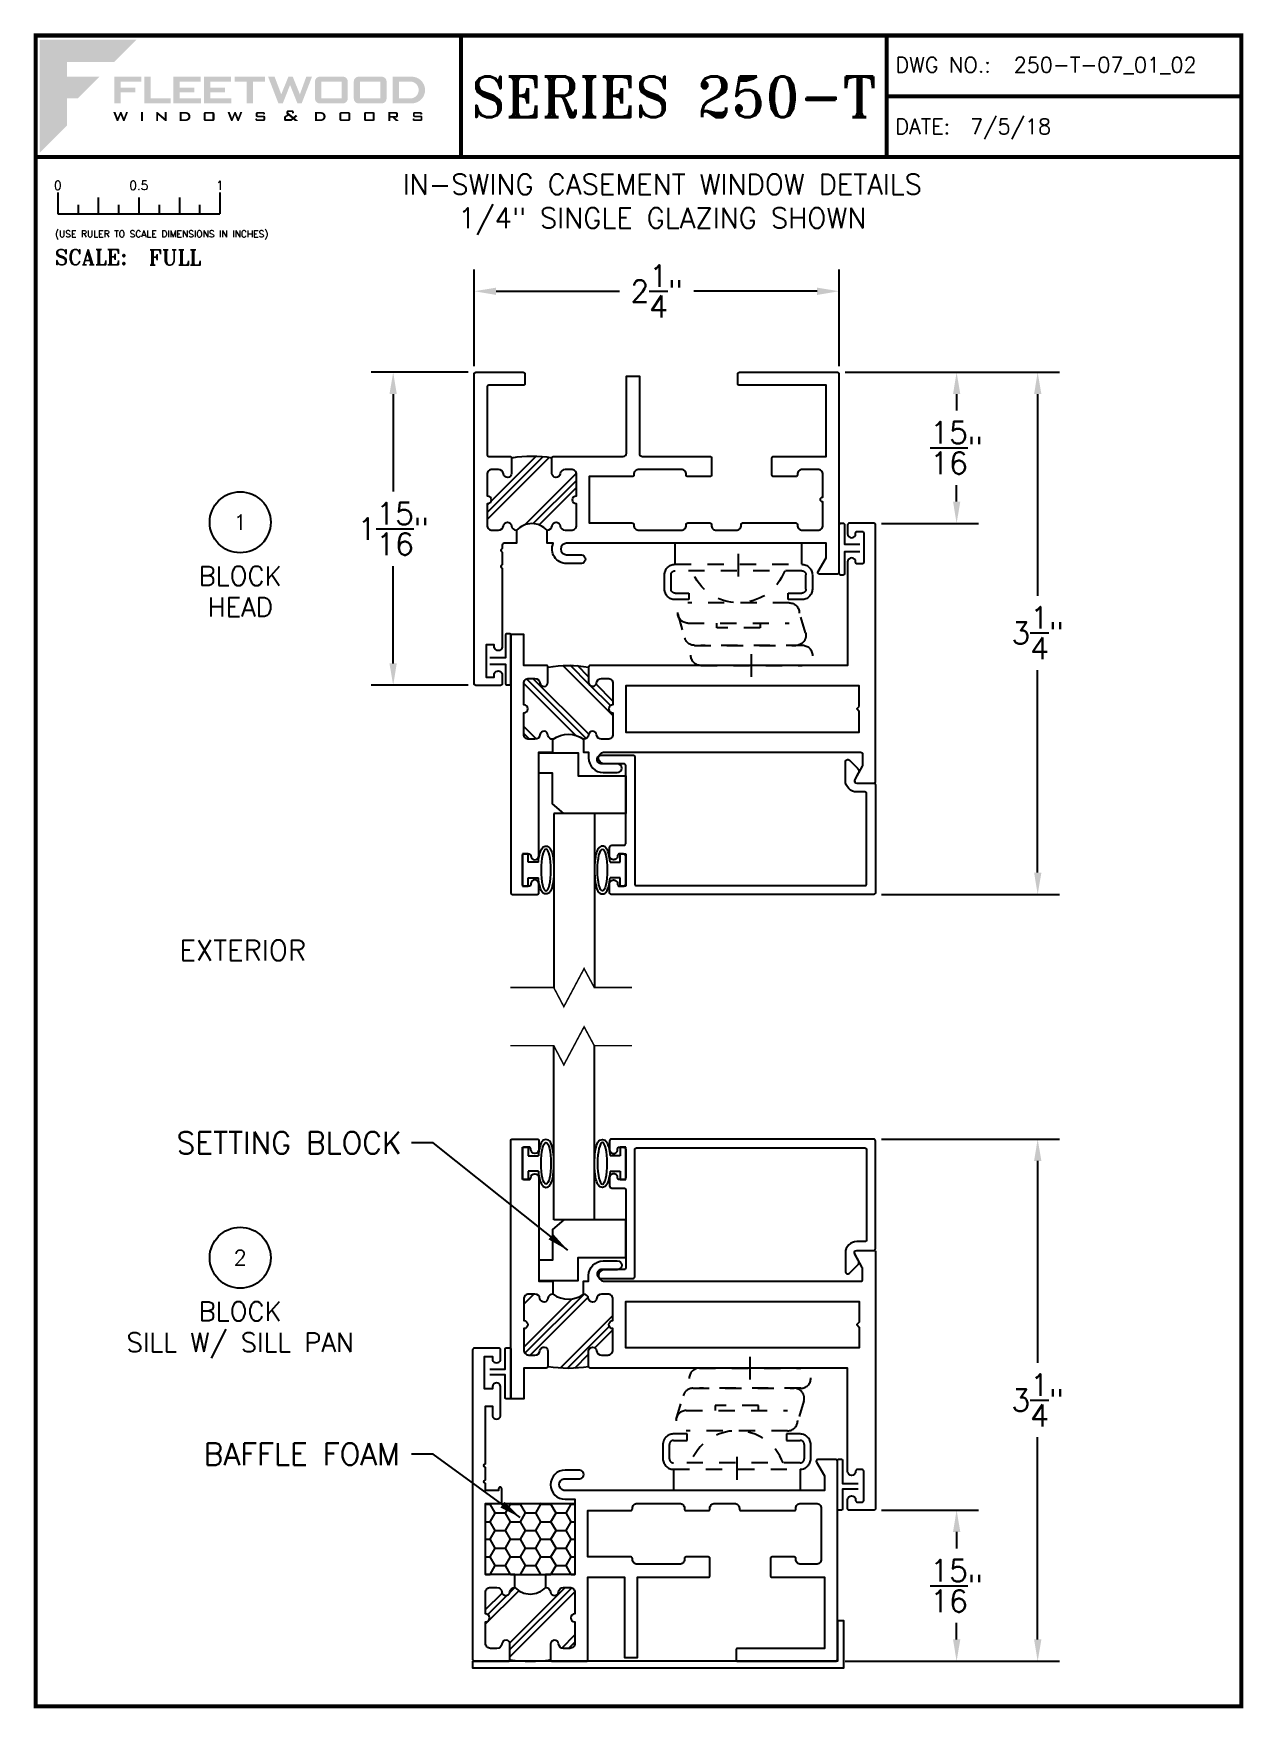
# Paper-space layout 'DETAIL 1 & 2' of a CAD drawing. Extents: x 0.3 to 7.8, y 0.1 to 10.4.
# The model-space entities are those that its viewports show. They can reach past a viewport. Long polylines and large blocks are cut down to what shows.
import ezdxf
from ezdxf.enums import TextEntityAlignment as Align

# ---------------------------------------------------------------- set-up
doc = ezdxf.new("R2010")
doc.units = 0
doc.header["$LTSCALE"] = 0.25
doc.header["$MEASUREMENT"] = 0
doc.linetypes.add('HIDDEN', pattern=[0.375, 0.25, -0.125])
doc.layers.get('0').update_dxf_attribs({"linetype": 'CONTINUOUS'})
doc.layers.get('DEFPOINTS').update_dxf_attribs({"linetype": 'CONTINUOUS'})
for name, color, linetype in [('DIM', 7, 'CONTINUOUS'), ('FRAME', 1, 'CONTINUOUS'), ('GLASS', 7, 'CONTINUOUS'), ('MISC', 7, 'CONTINUOUS'), ('TEXT', 7, 'CONTINUOUS'), ('VENT', 5, 'CONTINUOUS')]:
    doc.layers.add(name, color=color, linetype=linetype)
doc.layers.add('VP', color=40, linetype='CONTINUOUS', plot=False)
doc.layers.get('VP').off()
doc.styles.add('ROMANS', font='romans')
doc.styles.add('ROMANT', font='romant')
doc.styles.add('SIMPLEX-094', font='simplex.shx', dxfattribs={"height": 0.094})
doc.styles.get("Standard").update_dxf_attribs({"font": 'simplex.shx'})
doc.dimstyles.new('FULL SCALE', dxfattribs={"dimscale": 0.75, "dimtxt": 0.18, "dimasz": 0.18, "dimexe": 0.18, "dimexo": 0.0625, "dimgap": 0.096, "dimtad": 0, "dimtih": 1, "dimtoh": 1, "dimdec": 4, "dimzin": 0, "dimdsep": 46, "dimlunit": 5, "dimtxsty": 'Standard', "dimcen": 0.09, "dimadec": 0, "dimazin": 0, "dimtfac": 1, "dimtdec": 4, "dimtofl": 0, "dimtmove": 0, "dimatfit": 3, "dimfxl": 0, "dimtolj": 1, "dimtzin": 0, "dimarcsym": 0})

# ---------------------------------------------------------------- blocks, each defined once
blk = doc.blocks.new('*D16')
at = {"layer": 'DEFPOINTS', "color": 0}
for p in [(5.269, 8.859), (3.019, 8.349), (5.269, 8.349)]:
    blk.add_point(p, dxfattribs=at)
at = {"layer": 'DIM', "color": 0, "lineweight": -2}
for p, q in [((3.019, 8.396), (3.019, 8.994)), ((5.269, 8.396), (5.269, 8.994)), ((3.154, 8.859), (3.914, 8.859)), ((5.134, 8.859), (4.373, 8.859))]:
    blk.add_line(p, q, dxfattribs=at)
at = {"layer": 'DIM', "color": 0}
for points in [[(3.154, 8.881), (3.154, 8.836), (3.019, 8.859)], [(5.134, 8.881), (5.134, 8.836), (5.269, 8.859)]]:
    blk.add_solid(points, dxfattribs=at)
at = {"layer": 'DIM', "color": 0, "insert": (4.144, 8.859), "char_height": 0.135, "attachment_point": 5}
blk.add_mtext('\\A1;2{\\H1.000000x;\\S1/4;}"', dxfattribs=at)
blk = doc.blocks.new('*D17')
at = {"layer": 'DEFPOINTS', "color": 0}
for p in [(5.259, 8.359), (5.484, 5.136), (6.494, 5.136)]:
    blk.add_point(p, dxfattribs=at)
at = {"layer": 'DIM', "color": 0, "lineweight": -2}
for p, q in [((5.306, 8.359), (6.629, 8.359)), ((6.494, 8.224), (6.494, 6.979)), ((6.494, 5.271), (6.494, 6.52)), ((5.531, 5.136), (6.629, 5.136))]:
    blk.add_line(p, q, dxfattribs=at)
at = {"layer": 'DIM', "color": 0}
for points in [[(6.472, 8.224), (6.517, 8.224), (6.494, 8.359)], [(6.472, 5.271), (6.517, 5.271), (6.494, 5.136)]]:
    blk.add_solid(points, dxfattribs=at)
at = {"layer": 'DIM', "color": 0, "insert": (6.494, 6.75), "char_height": 0.135, "attachment_point": 5}
blk.add_mtext('\\A1;3{\\H1.000000x;\\S1/4;}"', dxfattribs=at)
blk = doc.blocks.new('sectball')
blk.add_circle((0, 0), 0.125)
blk.add_attdef('NO', text='', height=0.062).set_placement((0, 0), align=Align.MIDDLE_CENTER)
for tag, p in [('LINE1', (0, -0.2588)), ('LINE2', (0, -0.3864)), ('LINE3', (0, -0.5214))]:
    blk.add_attdef(tag, text='', height=0.078).set_placement(p, align=Align.CENTER)
blk = doc.blocks.new('Fleetwood_Logo_6-10-15')
h = blk.add_hatch(color=154)
h.dxf.hatch_style = 1
h.paths.add_polyline_path([(0.2526, -0.0017), (0.0019, -0.0017), (0.0019, -0.2942), (0.0725, -0.2236), (0.0725, -0.1535), (0.1007, -0.1535), (0.1567, -0.0976), (0.0725, -0.0976), (0.0725, -0.0596), (0.1946, -0.0596)])
h = blk.add_hatch(color=251)
h.dxf.hatch_style = 1
h.paths.add_polyline_path([(0.2487, -0.1256), (0.2112, -0.1256), (0.2112, -0.1102), (0.2647, -0.1102), (0.2647, -0.0976), (0.1946, -0.0976), (0.1946, -0.1667), (0.2112, -0.1667), (0.2112, -0.1377), (0.2487, -0.1377)])
h = blk.add_hatch(color=251)
h.dxf.hatch_style = 1
h.paths.add_polyline_path([(0.2886, -0.0976), (0.272, -0.0976), (0.272, -0.1667), (0.3401, -0.1667), (0.3401, -0.1535), (0.2886, -0.1535)])
h = blk.add_hatch(color=251)
h.dxf.hatch_style = 1
h.paths.add_polyline_path([(0.4175, -0.0976), (0.3474, -0.0976), (0.3474, -0.1667), (0.4185, -0.1667), (0.4185, -0.1534), (0.364, -0.1534), (0.364, -0.1377), (0.4015, -0.1377), (0.4015, -0.1256), (0.364, -0.1256), (0.364, -0.1102), (0.4175, -0.1102)])
h = blk.add_hatch(color=251)
h.dxf.hatch_style = 1
h.paths.add_polyline_path([(0.4965, -0.0976), (0.4264, -0.0976), (0.4264, -0.1667), (0.4975, -0.1667), (0.4975, -0.1534), (0.443, -0.1534), (0.443, -0.1377), (0.4804, -0.1377), (0.4804, -0.1256), (0.443, -0.1256), (0.443, -0.1102), (0.4965, -0.1102)])
h = blk.add_hatch(color=251)
h.dxf.hatch_style = 1
h.paths.add_polyline_path([(0.5842, -0.0976), (0.5054, -0.0976), (0.5054, -0.1102), (0.5365, -0.1102), (0.5365, -0.1667), (0.5531, -0.1667), (0.5531, -0.1102), (0.5842, -0.1102)])
h = blk.add_hatch(color=251)
h.dxf.hatch_style = 1
h.paths.add_polyline_path([(0.6089, -0.0976), (0.5921, -0.0976), (0.6188, -0.1667), (0.63, -0.1667), (0.6489, -0.1192), (0.6679, -0.1667), (0.6789, -0.1667), (0.7056, -0.0976), (0.6908, -0.0976), (0.6742, -0.1433), (0.6558, -0.0976), (0.6446, -0.0976), (0.6261, -0.1433)])
h = blk.add_hatch(color=251)
h.dxf.hatch_style = 1
h.paths.add_polyline_path([(0.7853, -0.0976), (0.726, -0.0976, 0.414214), (0.7133, -0.1102), (0.7133, -0.154, 0.414214), (0.726, -0.1667), (0.7853, -0.1667, 0.414214), (0.798, -0.154), (0.798, -0.1102, 0.414214)])
h.paths.add_polyline_path([(0.7819, -0.1102), (0.7819, -0.154), (0.7294, -0.154), (0.7294, -0.1102)], flags=16)
h = blk.add_hatch(color=251)
h.dxf.hatch_style = 1
h.paths.add_polyline_path([(0.8856, -0.0976), (0.8262, -0.0976, 0.414214), (0.8136, -0.1102), (0.8136, -0.154, 0.414214), (0.8262, -0.1667), (0.8856, -0.1667, 0.414214), (0.8982, -0.154), (0.8982, -0.1102, 0.414214)])
h.paths.add_polyline_path([(0.8822, -0.1102), (0.8822, -0.154), (0.8296, -0.154), (0.8296, -0.1102)], flags=16)
h = blk.add_hatch(color=251)
h.dxf.hatch_style = 1
h.paths.add_polyline_path([(0.9632, -0.0976), (0.914, -0.0976), (0.914, -0.1667), (0.9632, -0.1667, 1)])
h.paths.add_polyline_path([(0.9301, -0.1102), (0.9593, -0.1102, -1), (0.9593, -0.154), (0.9301, -0.154)], flags=16)
h = blk.add_hatch(color=7)
h.dxf.hatch_style = 1
h.paths.add_polyline_path([(0.2301, -0.1891), (0.2251, -0.1891), (0.2196, -0.2043), (0.2134, -0.1891), (0.2097, -0.1891), (0.2035, -0.2043), (0.1978, -0.1891), (0.1922, -0.1891), (0.2011, -0.2121), (0.2048, -0.2121), (0.2112, -0.1963), (0.2175, -0.2121), (0.2212, -0.2121)])
h = blk.add_hatch(color=7)
h.dxf.hatch_style = 1
h.paths.add_polyline_path([(0.2691, -0.1891), (0.2637, -0.1891), (0.2637, -0.2118), (0.2637, -0.2121), (0.2691, -0.2121)])
h = blk.add_hatch(color=7)
h.dxf.hatch_style = 1
h.paths.add_polyline_path([(0.3077, -0.1964), (0.3259, -0.2121), (0.3298, -0.2121), (0.3298, -0.1891), (0.325, -0.1891), (0.325, -0.2047), (0.3067, -0.1891), (0.3029, -0.1891), (0.3029, -0.2121), (0.3077, -0.2121)])
h = blk.add_hatch(color=7)
h.dxf.hatch_style = 1
h.paths.add_polyline_path([(0.3801, -0.1891), (0.3637, -0.1891), (0.3637, -0.2121), (0.3801, -0.2121, 1)])
h.paths.add_polyline_path([(0.3691, -0.2079), (0.3691, -0.1933), (0.3788, -0.1933, -1), (0.3788, -0.2079)], flags=16)
h = blk.add_hatch(color=7)
h.dxf.hatch_style = 1
h.paths.add_polyline_path([(0.4537, -0.2079), (0.4537, -0.1933, 0.414214), (0.4495, -0.1891), (0.4297, -0.1891, 0.414214), (0.4255, -0.1933), (0.4255, -0.2079, 0.414214), (0.4297, -0.2121), (0.4495, -0.2121, 0.414214)])
h.paths.add_polyline_path([(0.4308, -0.2079), (0.4308, -0.1933), (0.4484, -0.1933), (0.4484, -0.2079)], flags=16)
h = blk.add_hatch(color=7)
h.dxf.hatch_style = 1
h.paths.add_polyline_path([(0.5253, -0.1891), (0.5203, -0.1891), (0.5148, -0.2043), (0.5087, -0.1891), (0.5049, -0.1891), (0.4988, -0.2043), (0.493, -0.1891), (0.4874, -0.1891), (0.4963, -0.2121), (0.5001, -0.2121), (0.5064, -0.1963), (0.5127, -0.2121), (0.5164, -0.2121)])
h = blk.add_hatch(color=7)
h.dxf.hatch_style = 1
h.paths.add_polyline_path([(0.5801, -0.1891), (0.5643, -0.1891, 0.414214), (0.56, -0.1933), (0.56, -0.1981, 0.414214), (0.5643, -0.2024), (0.58, -0.2024), (0.58, -0.2078), (0.5637, -0.2078), (0.5637, -0.2052), (0.5591, -0.2062), (0.5591, -0.2078, 0.414214), (0.5634, -0.2121), (0.5805, -0.2121, 0.414214), (0.5848, -0.2078), (0.5848, -0.2024, 0.414214), (0.5805, -0.1982), (0.5648, -0.1982), (0.5648, -0.193), (0.5798, -0.193), (0.5798, -0.1958), (0.5843, -0.1948), (0.5843, -0.1933, 0.414214)])
h = blk.add_hatch(color=7)
h.dxf.hatch_style = 1
h.paths.add_polyline_path([(0.645, -0.1913, -0.222262), (0.6447, -0.1906), (0.6447, -0.1892), (0.6535, -0.1892), (0.6535, -0.193), (0.6587, -0.1918), (0.6587, -0.189, 0.414214), (0.6544, -0.1847), (0.6437, -0.1847, 0.414214), (0.6394, -0.189), (0.6394, -0.1922, 0.222262), (0.6407, -0.1948), (0.6415, -0.1955), (0.6345, -0.1998, 0.260684), (0.6329, -0.2027), (0.6329, -0.2078, 0.414214), (0.6372, -0.2121), (0.6514, -0.2121, 0.17577), (0.6536, -0.2113), (0.657, -0.2085), (0.6614, -0.2121), (0.6699, -0.2121), (0.6613, -0.2049), (0.6676, -0.1997), (0.6637, -0.1964), (0.6574, -0.2017)])
h.paths.add_polyline_path([(0.6532, -0.2052), (0.6509, -0.2072, -0.17577), (0.6502, -0.2074), (0.6382, -0.2074), (0.6382, -0.2033, -0.260684), (0.6387, -0.2025), (0.6451, -0.1985)], flags=16)
h = blk.add_hatch(color=7)
h.dxf.hatch_style = 1
h.paths.add_polyline_path([(0.7294, -0.1891), (0.713, -0.1891), (0.713, -0.2121), (0.7294, -0.2121, 1)])
h.paths.add_polyline_path([(0.7184, -0.2079), (0.7184, -0.1933), (0.7281, -0.1933, -1), (0.7281, -0.2079)], flags=16)
h = blk.add_hatch(color=7)
h.dxf.hatch_style = 1
h.paths.add_polyline_path([(0.8045, -0.2079), (0.8045, -0.1933, 0.414214), (0.8003, -0.1891), (0.7805, -0.1891, 0.414214), (0.7763, -0.1933), (0.7763, -0.2079, 0.414214), (0.7805, -0.2121), (0.8003, -0.2121, 0.414214)])
h.paths.add_polyline_path([(0.7816, -0.2079), (0.7816, -0.1933), (0.7992, -0.1933), (0.7992, -0.2079)], flags=16)
h = blk.add_hatch(color=7)
h.dxf.hatch_style = 1
h.paths.add_polyline_path([(0.8678, -0.2079), (0.8678, -0.1933, 0.414214), (0.8636, -0.1891), (0.8438, -0.1891, 0.414214), (0.8396, -0.1933), (0.8396, -0.2079, 0.414214), (0.8438, -0.2121), (0.8636, -0.2121, 0.414214)])
h.paths.add_polyline_path([(0.8449, -0.2079), (0.8449, -0.1933), (0.8624, -0.1933), (0.8624, -0.2079)], flags=16)
h = blk.add_hatch(color=7)
h.dxf.hatch_style = 1
h.paths.add_polyline_path([(0.9277, -0.1993), (0.9277, -0.1933, 0.414214), (0.9235, -0.1891), (0.9028, -0.1891), (0.9028, -0.2121), (0.9082, -0.2121), (0.9082, -0.2035), (0.9131, -0.2035), (0.9224, -0.2121), (0.9303, -0.2121), (0.9197, -0.2035), (0.9235, -0.2035, 0.414214)])
h.paths.add_polyline_path([(0.9082, -0.1993), (0.9082, -0.1933), (0.9214, -0.1933, -0.414214), (0.9224, -0.1943), (0.9224, -0.1983, -0.414214), (0.9214, -0.1993)], flags=16)
h = blk.add_hatch(color=7)
h.dxf.hatch_style = 1
h.paths.add_polyline_path([(0.9867, -0.1982), (0.971, -0.1982), (0.971, -0.193), (0.9859, -0.193), (0.9859, -0.1958), (0.9905, -0.1948), (0.9905, -0.1933, 0.414214), (0.9863, -0.1891), (0.9705, -0.1891, 0.414214), (0.9662, -0.1933), (0.9662, -0.1981, 0.414214), (0.9705, -0.2024), (0.9862, -0.2024), (0.9862, -0.2078), (0.9699, -0.2078), (0.9699, -0.2052), (0.9653, -0.2062), (0.9653, -0.2078, 0.414214), (0.9696, -0.2121), (0.9867, -0.2121, 0.414214), (0.991, -0.2078), (0.991, -0.2024, 0.414214)])
blk = doc.blocks.new('A-SIZE_P')
at = {"const_width": 0.025}
blk.add_lwpolyline([(0.313, 0.125), (7.751, 0.125), (7.751, 10.437), (0.313, 10.437)], close=True, dxfattribs=at)
for points in [[(2.938, 10.437), (2.938, 9.687)], [(5.563, 10.437), (5.563, 9.687)], [(5.563, 10.062), (7.751, 10.062)], [(0.313, 9.687), (7.751, 9.687)]]:
    blk.add_lwpolyline(points, dxfattribs=at)
at = {"xscale": 2.387023416083395, "yscale": 2.387023416083395, "zscale": 2.387023416083395}
blk.add_blockref('Fleetwood_Logo_6-10-15', (0.334, 10.416), dxfattribs=at)
for s, style, p in [('DWG NO.:', 'SIMPLEX-094', (5.617, 10.209)), ('DATE:', 'SIMPLEX-094', (5.616, 9.829)), ('SCALE:', 'ROMANT', (0.433, 9.022))]:
    blk.add_text(s, height=0.094, dxfattribs=dict(style=style)).set_placement(p)
for tag, p, style in [('DWG_NO', (6.346, 10.209), 'SIMPLEX-094'), ('DATE', (6.077, 9.829), 'SIMPLEX-094'), ('SCALE', (1.011, 9.02), 'ROMANT')]:
    blk.add_attdef(tag, p, '', height=0.094, dxfattribs=dict(style=style))
for tag, height, style, width, p, p2 in [('DWG_NO_F', 0.094, 'SIMPLEX-094', 1.745692, (6.347, 10.209), (7.683, 10.209)), ('PRODUCT', 0.25, 'ROMANT', 1.390728, (3.001, 9.934), (5.5, 9.934))]:
    blk.add_attdef(tag, text='', height=height, dxfattribs=dict(style=style, width=width)).set_placement(p, p2, align=Align.FIT)
blk = doc.blocks.new('Full')
for p, q in [((0.137, -0.219), (0.137, -0.35)), ((0.262, -0.294), (0.262, -0.35)), ((0.387, -0.249), (0.387, -0.35)), ((0.512, -0.294), (0.512, -0.35)), ((0.637, -0.249), (0.637, -0.35)), ((0.762, -0.294), (0.762, -0.35)), ((0.887, -0.249), (0.887, -0.35)), ((1.012, -0.294), (1.012, -0.35)), ((1.137, -0.219), (1.137, -0.35)), ((0.137, -0.35), (1.137, -0.35))]:
    blk.add_line(p, q)
for s, p in [('0', (0.137, -0.219)), ('0.5', (0.637, -0.219)), ('1', (1.137, -0.219))]:
    blk.add_text(s, height=0.055).set_placement(p, align=Align.BOTTOM_CENTER)
at = {"style": 'ROMANS'}
blk.add_text('(USE RULER TO SCALE DIMENSIONS IN INCHES)', height=0.04115, dxfattribs=at).set_placement((0.12, -0.495))
blk = doc.blocks.new('*D141')
at = {"layer": 'DEFPOINTS', "color": 0}
for p in [(5.259, 8.359), (5.484, 7.426), (5.994, 7.426)]:
    blk.add_point(p, dxfattribs=at)
at = {"layer": 'DIM', "color": 0, "lineweight": -2}
for p, q in [((5.306, 8.359), (6.129, 8.359)), ((5.994, 8.224), (5.994, 8.122)), ((5.994, 7.561), (5.994, 7.663)), ((5.531, 7.426), (6.129, 7.426))]:
    blk.add_line(p, q, dxfattribs=at)
at = {"layer": 'DIM', "color": 0}
for points in [[(5.972, 8.224), (6.017, 8.224), (5.994, 8.359)], [(5.972, 7.561), (6.017, 7.561), (5.994, 7.426)]]:
    blk.add_solid(points, dxfattribs=at)
at = {"layer": 'DIM', "color": 0, "insert": (5.994, 7.893), "char_height": 0.135, "attachment_point": 5}
blk.add_mtext('\\A1;{\\H1.000000x;\\S15/16;}"', dxfattribs=at)
blk = doc.blocks.new('*D142')
at = {"layer": 'DEFPOINTS', "color": 0}
for p in [(5.484, 3.627), (6.494, 3.627), (5.259, 0.404)]:
    blk.add_point(p, dxfattribs=at)
at = {"layer": 'DIM', "color": 0, "lineweight": -2}
for p, q in [((5.531, 3.627), (6.629, 3.627)), ((6.494, 3.492), (6.494, 2.245)), ((6.494, 0.539), (6.494, 1.786)), ((5.306, 0.404), (6.629, 0.404))]:
    blk.add_line(p, q, dxfattribs=at)
at = {"layer": 'DIM', "color": 0}
for points in [[(6.472, 3.492), (6.517, 3.492), (6.494, 3.627)], [(6.472, 0.539), (6.517, 0.539), (6.494, 0.404)]]:
    blk.add_solid(points, dxfattribs=at)
at = {"layer": 'DIM', "color": 0, "insert": (6.494, 2.015), "char_height": 0.135, "attachment_point": 5}
blk.add_mtext('\\A1;3{\\H1.000000x;\\S1/4;}"', dxfattribs=at)
blk = doc.blocks.new('*D143')
at = {"layer": 'DEFPOINTS', "color": 0}
for p in [(5.484, 1.337), (5.994, 1.337), (5.259, 0.404)]:
    blk.add_point(p, dxfattribs=at)
at = {"layer": 'DIM', "color": 0, "lineweight": -2}
for p, q in [((5.531, 1.337), (6.129, 1.337)), ((5.994, 1.202), (5.994, 1.1)), ((5.994, 0.539), (5.994, 0.641)), ((5.306, 0.404), (6.129, 0.404))]:
    blk.add_line(p, q, dxfattribs=at)
at = {"layer": 'DIM', "color": 0}
for points in [[(5.972, 1.202), (6.017, 1.202), (5.994, 1.337)], [(5.972, 0.539), (6.017, 0.539), (5.994, 0.404)]]:
    blk.add_solid(points, dxfattribs=at)
at = {"layer": 'DIM', "color": 0, "insert": (5.994, 0.87), "char_height": 0.135, "attachment_point": 5}
blk.add_mtext('\\A1;{\\H1.000000x;\\S15/16;}"', dxfattribs=at)
blk = doc.blocks.new('*D144')
at = {"layer": 'DEFPOINTS', "color": 0}
for p in [(3.029, 8.359), (2.519, 6.427), (3.029, 6.427)]:
    blk.add_point(p, dxfattribs=at)
at = {"layer": 'DIM', "color": 0, "lineweight": -2}
for p, q in [((2.982, 8.359), (2.384, 8.359)), ((2.519, 8.224), (2.519, 7.622)), ((2.519, 6.562), (2.519, 7.163)), ((2.982, 6.427), (2.384, 6.427))]:
    blk.add_line(p, q, dxfattribs=at)
at = {"layer": 'DIM', "color": 0}
for points in [[(2.496, 8.224), (2.541, 8.224), (2.519, 8.359)], [(2.496, 6.562), (2.541, 6.562), (2.519, 6.427)]]:
    blk.add_solid(points, dxfattribs=at)
at = {"layer": 'DIM', "color": 0, "insert": (2.519, 7.393), "char_height": 0.135, "attachment_point": 5}
blk.add_mtext('\\A1;1{\\H1.000000x;\\S15/16;}"', dxfattribs=at)
blk = doc.blocks.new('05P86-BLOCK-IG')
h = blk.add_hatch()
h.set_pattern_fill('PLAST', angle=45, style=0)
h.paths.add_polyline_path([(0.544, 1.12, -1), (0.544, 1.17), (0.544, 1.302, 0.414214), (0.512, 1.333), (0.474, 1.333, 0.38311), (0.443, 1.305, -0.947716), (0.393, 1.308), (0.393, 1.403, 0.081165), (0.143, 1.403), (0.143, 1.308, -0.947716), (0.094, 1.305, 0.38311), (0.063, 1.333), (0.024, 1.333, 0.414214), (-0.007, 1.302), (-0.007, 1.17, -1), (-0.007, 1.12), (-0.007, 0.988, 0.414214), (0.024, 0.957), (0.063, 0.957, 0.38311), (0.094, 0.985, -0.898027), (0.143, 0.985, 0.38311), (0.174, 0.957, -0.436275), (0.363, 0.957, 0.38311), (0.394, 0.985, -0.898027), (0.443, 0.985, 0.38311), (0.474, 0.957), (0.512, 0.957, 0.414214), (0.544, 0.988)])
for points in [[(0.003, 1.852, 0.414214), (-0.007, 1.842), (-0.007, 1.423, 0.414214), (0.003, 1.413), (0.134, 1.413, -0.414214), (0.143, 1.403), (0.143, 1.308, -0.947716), (0.094, 1.305, 0.38311), (0.063, 1.333), (0.024, 1.333, 0.414214), (-0.007, 1.302), (-0.007, 1.17, -1), (-0.007, 1.12), (-0.007, 0.988, 0.414214), (0.024, 0.957), (0.063, 0.957, 0.38311), (0.094, 0.985, -0.898027), (0.143, 0.985, 0.38311), (0.174, 0.957), (0.174, 0.877), (0.097, 0.877, 0.414214), (0.086, 0.867), (0.086, 0.847, -0.331679), (0.084, 0.843, 0.745356), (0.084, 0.824, -0.331679), (0.086, 0.82), (0.086, 0.747, -0.331679), (0.084, 0.743, 0.745356), (0.084, 0.724, -0.331679), (0.086, 0.72), (0.086, 0.244, -1.19356), (0.037, 0.244), (0.037, 0.25), (-0.014, 0.25), (-0.014, 0.05), (0.037, 0.05), (0.037, 0.074, -0.596863), (0.086, 0.074), (0.086, 0.01, -0.414214), (0.076, 0), (-0.076, 0, -0.414214), (-0.087, 0.01), (-0.087, 1.922, -0.414214), (-0.076, 1.932), (0.215, 1.932, -0.414214), (0.226, 1.922), (0.226, 1.862, -0.414214), (0.215, 1.852)], [(1.377, 1.298, -0.414214), (1.367, 1.288), (1.23, 1.288, -0.414214), (1.221, 1.298), (1.221, 1.302, 0.414214), (1.19, 1.333), (0.93, 1.333, 0.414214), (0.898, 1.302), (0.898, 1.298, -0.414214), (0.889, 1.288), (0.623, 1.288), (0.623, 1.002), (0.889, 1.002, -0.414214), (0.898, 0.992), (0.898, 0.988, 0.414214), (0.93, 0.957), (1.19, 0.957, 0.414214), (1.221, 0.988), (1.221, 0.992, -0.414214), (1.23, 1.002), (1.367, 1.002, -0.414214), (1.377, 0.992), (1.377, 0.988, 0.414214), (1.407, 0.957), (1.529, 0.957, 0.414214), (1.56, 0.988), (1.56, 0.992, -0.414214), (1.569, 1.002), (1.897, 1.002, -0.414214), (1.907, 0.992), (1.907, 0.988, 0.414214), (1.938, 0.957), (2.032, 0.957, 0.414214), (2.064, 0.988), (2.064, 1.132, -1), (2.064, 1.162), (2.064, 1.302, 0.414214), (2.032, 1.333), (1.938, 1.333, 0.414214), (1.907, 1.302), (1.907, 1.298, -0.414214), (1.897, 1.288), (1.76, 1.288, -0.414214), (1.75, 1.298), (1.75, 1.403, -0.414214), (1.76, 1.413), (2.084, 1.413), (2.084, 1.852), (1.549, 1.852, -0.414214), (1.539, 1.862), (1.539, 1.922, -0.414214), (1.549, 1.932), (2.154, 1.932, -0.414214), (2.163, 1.922), (2.163, 0.697, -0.414214), (2.154, 0.687), (2.042, 0.687, -0.57735), (2.034, 0.702), (2.084, 0.788), (2.084, 0.877), (0.483, 0.877, 1), (0.483, 0.806), (0.567, 0.806, -1.178959), (0.567, 0.752), (0.483, 0.752, -0.536675), (0.401, 0.877), (0.363, 0.877), (0.363, 0.957, 0.38311), (0.394, 0.985, -0.898027), (0.443, 0.985, 0.38311), (0.474, 0.957), (0.512, 0.957, 0.414214), (0.544, 0.988), (0.544, 1.12, -1), (0.544, 1.17), (0.544, 1.302, 0.414214), (0.512, 1.333), (0.474, 1.333, 0.38311), (0.443, 1.305, -0.947716), (0.393, 1.308), (0.393, 1.403, -0.414214), (0.404, 1.413), (0.832, 1.413, 0.414214), (0.852, 1.433), (0.852, 1.909), (0.932, 1.909), (0.932, 1.433, 0.414214), (0.952, 1.413), (1.367, 1.413, -0.414214), (1.377, 1.403)]]:
    blk.add_lwpolyline(points, format="xyb", close=True)
at = {"color": 7}
for centre, radius, start, end in [((0.269, 0.638), 0.775, 80.7195, 99.2805), ((0.269, 0.869), 0.129, 42.8591, 137.1409)]:
    blk.add_arc(centre, radius, start, end, dxfattribs=at)
blk = doc.blocks.new('05P72-BLOCK-IG')
h = blk.add_hatch()
h.set_pattern_fill('HONEY', scale=0.5, style=0)
h.paths.add_polyline_path([(0.544, -0.957), (0.083, -0.957), (-0.007, -0.957), (-0.007, -1.396), (0.174, -1.396), (0.363, -1.396), (0.544, -1.396)])
h = blk.add_hatch()
h.set_pattern_fill('PLAST', angle=225, style=0)
h.paths.add_polyline_path([(0.544, -1.689, -1), (0.544, -1.639), (0.544, -1.507, 0.414214), (0.513, -1.476), (0.474, -1.476, 0.38311), (0.443, -1.504, -0.898027), (0.394, -1.504, 0.38311), (0.363, -1.476, -0.436275), (0.174, -1.476, 0.38311), (0.143, -1.504, -0.898027), (0.094, -1.504, 0.38311), (0.063, -1.476), (0.024, -1.476, 0.414214), (-0.007, -1.507), (-0.007, -1.639, -1), (-0.007, -1.689), (-0.007, -1.821, 0.414214), (0.024, -1.852), (0.063, -1.852, 0.38311), (0.094, -1.824, -0.947716), (0.144, -1.827), (0.144, -1.922, 0.08), (0.394, -1.922), (0.394, -1.827, -0.947716), (0.443, -1.824, 0.38311), (0.474, -1.852), (0.513, -1.852, 0.414214), (0.544, -1.821)])
at = {"color": 7}
for p, q in [((0.083, -0.957), (0.544, -0.957)), ((0.174, -1.396), (0.363, -1.396))]:
    blk.add_line(p, q, dxfattribs=at)
for points in [[(0.144, -1.827, 0.947716), (0.094, -1.824, -0.38311), (0.063, -1.852), (0.024, -1.852, -0.414214), (-0.007, -1.821), (-0.007, -1.689, 1), (-0.007, -1.639), (-0.007, -1.507, -0.414214), (0.024, -1.476), (0.063, -1.476, -0.38311), (0.094, -1.504, 0.898027), (0.143, -1.504, -0.38311), (0.174, -1.476), (0.174, -1.396), (-0.007, -1.396), (-0.007, -0.957), (0.083, -0.957, 0.414214), (0.093, -0.947), (0.093, -0.867, 0.414214), (0.083, -0.857), (0.083, -0.857, 0.414214), (0.074, -0.867), (0.074, -0.877), (-0.007, -0.877), (-0.007, -0.838, 0.317837), (-0.01, -0.833, -0.707107), (-0.01, -0.814, 0.317837), (-0.007, -0.81), (-0.007, -0.738, 0.317837), (-0.01, -0.733, -0.707107), (-0.01, -0.714, 0.317837), (-0.007, -0.71), (-0.007, -0.357), (0.036, -0.357), (0.036, -0.416, 0.850302), (0.086, -0.416), (0.086, -0.244, 1.19356), (0.036, -0.244), (0.036, -0.25), (-0.013, -0.25), (-0.013, -0.05), (0.036, -0.05), (0.036, -0.074, 0.596863), (0.086, -0.074), (0.086, -0.01, 0.414214), (0.077, 0), (-0.077, 0, 0.414214), (-0.087, -0.01), (-0.087, -1.922, 0.414214), (-0.077, -1.932), (0.134, -1.932, 0.414214), (0.144, -1.922)], [(1.377, -0.992), (1.377, -0.988, -0.414214), (1.407, -0.957), (1.528, -0.957, -0.414214), (1.559, -0.988), (1.559, -0.992, 0.414214), (1.569, -1.002), (1.897, -1.002, 0.414214), (1.907, -0.992), (1.907, -0.988, -0.414214), (1.937, -0.957), (2.033, -0.957, -0.414214), (2.064, -0.988), (2.064, -1.302, -0.414214), (2.033, -1.333), (1.937, -1.333, -0.414214), (1.907, -1.302), (1.907, -1.298, 0.414214), (1.897, -1.288), (1.76, -1.288, 0.414214), (1.75, -1.298), (1.75, -1.403, 0.414214), (1.76, -1.413), (2.083, -1.413), (2.083, -1.852), (1.548, -1.852, 0.414214), (1.538, -1.862), (1.538, -1.922, 0.414214), (1.548, -1.932), (2.154, -1.932, 0.414214), (2.163, -1.922), (2.163, -0.697, 0.414214), (2.154, -0.687), (2.042, -0.687, 0.57735), (2.034, -0.702), (2.083, -0.788), (2.083, -0.877), (0.476, -0.877, -0.806722), (0.476, -0.806), (0.567, -0.806, 1.178959), (0.567, -0.752), (0.484, -0.752, 1), (0.484, -0.932), (0.544, -0.932), (0.544, -1.396), (0.363, -1.396), (0.363, -1.476, -0.38311), (0.394, -1.504, 0.898027), (0.443, -1.504, -0.38311), (0.474, -1.476), (0.513, -1.476, -0.414214), (0.544, -1.507), (0.544, -1.639, 1), (0.544, -1.689), (0.544, -1.821, -0.414214), (0.513, -1.852), (0.474, -1.852, -0.38311), (0.443, -1.824, 0.947716), (0.394, -1.827), (0.394, -1.922, 0.414214), (0.404, -1.932), (0.614, -1.932, 0.414214), (0.624, -1.922), (0.624, -1.413), (0.851, -1.413), (0.851, -1.909), (0.931, -1.909), (0.931, -1.413), (1.367, -1.413, 0.414214), (1.377, -1.403), (1.377, -1.298, 0.414214), (1.367, -1.288), (1.23, -1.288, 0.414214), (1.22, -1.298), (1.22, -1.302, -0.414214), (1.19, -1.333), (0.929, -1.333, -0.414214), (0.899, -1.302), (0.899, -1.298, 0.414214), (0.889, -1.288), (0.624, -1.288), (0.624, -1.002), (0.889, -1.002, 0.414214), (0.899, -0.992), (0.899, -0.988, -0.414214), (0.929, -0.957), (1.19, -0.957, -0.414214), (1.22, -0.988), (1.22, -0.992, 0.414214), (1.23, -1.002), (1.367, -1.002, 0.414214)]]:
    blk.add_lwpolyline(points, format="xyb", close=True)
for centre, radius, start, end in [((0.269, -1.388), 0.129, 222.8591, 317.1409), ((0.269, -1.146), 0.786, 260.8522, 279.1478)]:
    blk.add_arc(centre, radius, start, end, dxfattribs=at)
blk = doc.blocks.new('05P11-Z-BAR')
h = blk.add_hatch()
h.set_pattern_fill('PLAST', angle=45, style=0)
h.set_pattern_definition([(45, (-0.3846, -1e-07), (-0.176777, 0.176777), []), (45, (-0.4067, 0.0221), (-0.176777, 0.176777), []), (45, (-0.4288, 0.0442), (-0.176777, 0.176777), [])])
h.paths.add_polyline_path([(0.006, 1.12, -0.414214), (-0.018, 1.145, -0.414214), (0.006, 1.17), (0.006, 1.302, 0.414214), (-0.025, 1.333), (-0.063, 1.333, 0.38311), (-0.094, 1.305, -0.947716), (-0.143, 1.308), (-0.143, 1.403, 0.087329), (-0.394, 1.403), (-0.394, 1.308, -1), (-0.443, 1.308, 0.352985), (-0.473, 1.333), (-0.512, 1.333, 0.414214), (-0.544, 1.302), (-0.544, 1.17, -0.414214), (-0.518, 1.145, -0.414214), (-0.544, 1.12), (-0.544, 0.988, 0.414214), (-0.512, 0.957), (-0.474, 0.957, 0.38311), (-0.443, 0.985, -0.898027), (-0.394, 0.985, 0.38311), (-0.363, 0.957, -0.325577), (-0.174, 0.957, 0.363634), (-0.143, 0.982, -0.947716), (-0.094, 0.985, 0.38311), (-0.063, 0.957), (-0.025, 0.957, 0.414214), (0.006, 0.988)])
blk.add_line((-0.087, 0.877), (-0.087, 0.877))
for points in [[(-2.164, 2.28, -0.414214), (-2.154, 2.29), (-2.001, 2.29, -0.414214), (-1.991, 2.28), (-1.991, 2.226, -1), (-2.041, 2.226), (-2.041, 2.23, 0.414214), (-2.051, 2.24), (-2.081, 2.24, 0.414214), (-2.091, 2.23), (-2.091, 2.05, 0.414214), (-2.081, 2.04), (-2.051, 2.04, 0.414214), (-2.041, 2.05), (-2.041, 2.051, -1), (-1.991, 2.051), (-1.991, 1.413), (-0.403, 1.413, -0.414214), (-0.394, 1.403), (-0.394, 1.306, -0.888834), (-0.443, 1.306, 0.377258), (-0.474, 1.333), (-0.512, 1.333, 0.414214), (-0.544, 1.302), (-0.544, 1.17, -1), (-0.544, 1.12), (-0.544, 0.988, 0.414214), (-0.512, 0.957), (-0.474, 0.957, 0.383109), (-0.443, 0.985, -0.898027), (-0.394, 0.985, 0.38311), (-0.363, 0.957), (-0.363, 0.877), (-0.394, 0.877), (-0.394, 0.842, -0.414214), (-0.483, 0.752), (-0.571, 0.752, -1), (-0.571, 0.806), (-0.486, 0.806, 0.859155), (-0.486, 0.877), (-2.074, 0.877, 0.414214), (-2.084, 0.867), (-2.084, 0.797, 0.131652), (-2.082, 0.792), (-2.035, 0.709, -0.577353), (-2.048, 0.687), (-2.154, 0.687, -0.414214), (-2.164, 0.697), (-2.164, 2.28)], [(-0.025, 0.957, 0.414214), (0.006, 0.988), (0.006, 1.12, -1), (0.006, 1.17), (0.006, 1.302, 0.414214), (-0.025, 1.333), (-0.063, 1.333, 0.38311), (-0.094, 1.305, -0.947716), (-0.143, 1.308), (-0.143, 1.403, -0.414214), (-0.133, 1.413), (0.006, 1.413), (0.006, 1.603), (0.086, 1.603), (0.086, 0.01, -0.414214), (0.077, 0), (-0.077, 0, -0.414214), (-0.087, 0.01), (-0.087, 0.064, -1), (-0.037, 0.064), (-0.037, 0.06, 0.414214), (-0.027, 0.05), (0.003, 0.05, 0.414214), (0.014, 0.06), (0.014, 0.24, 0.414214), (0.003, 0.25), (-0.027, 0.25, 0.414214), (-0.037, 0.24), (-0.037, 0.239, -1), (-0.087, 0.239), (-0.087, 0.877), (-0.174, 0.877), (-0.174, 0.957, 0.363634), (-0.143, 0.982, -0.947716), (-0.094, 0.985, 0.38311), (-0.063, 0.957), (-0.025, 0.957)]]:
    blk.add_lwpolyline(points, format="xyb")
blk.add_lwpolyline([(-2.063, 1.16), (-2.063, 1.288), (-0.623, 1.288), (-0.623, 1.002), (-2.063, 1.002), (-2.063, 1.129), (-2.048, 1.145)], close=True)
at = {"color": 7}
for centre, radius, start, end in [((-0.269, 0.638), 0.775, 80.7195, 99.2805), ((-0.269, 0.828), 0.16, 53.9319, 126.0681)]:
    blk.add_arc(centre, radius, start, end, dxfattribs=at)
blk = doc.blocks.new('05P05-.25in_GLASS_STOP')
for p, q in [((-0.588, 0.25), (-0.623, 0.25)), ((-0.623, 0.25), (-0.623, 0.05)), ((-0.588, 0.198), (-0.588, 0.25)), ((-0.022, 0.198), (-0.022, 0.25)), ((-0.022, 0.25), (0.013, 0.25)), ((0.013, 0.25), (0.013, 0.05)), ((-0.526, 0.198), (-0.588, 0.198)), ((-0.084, 0.198), (-0.022, 0.198)), ((-0.623, 0.05), (-0.588, 0.05)), ((-0.588, 0.05), (-0.588, 0.103)), ((-0.588, 0.103), (-0.526, 0.103)), ((-0.022, 0.103), (-0.084, 0.103)), ((-0.022, 0.05), (-0.022, 0.103)), ((0.013, 0.05), (-0.022, 0.05))]:
    blk.add_line(p, q)
blk.add_lwpolyline([(-2.048, 0.632, 0.414214), (-1.978, 0.702), (-1.978, 0.817, 0.668179), (-2.003, 0.828), (-2.053, 0.778, 0.339454), (-2.057, 0.748), (-2.035, 0.71, -0.57735), (-2.048, 0.687), (-2.153, 0.687, 0.414214), (-2.163, 0.677), (-2.163, 0.01, 0.414214), (-2.153, 0), (-0.533, 0, 0.414214), (-0.523, 0.01), (-0.523, 0.064, 0.414214), (-0.548, 0.089), (-0.549, 0.089, 0.414214), (-0.573, 0.064), (-0.573, 0.06, -0.414214), (-0.583, 0.05), (-0.608, 0.05, -0.414214), (-0.623, 0.065), (-0.623, 0.235, -0.414214), (-0.608, 0.25), (-0.583, 0.25, -0.414214), (-0.573, 0.24), (-0.573, 0.239, 0.414214), (-0.549, 0.214), (-0.548, 0.214, 0.414214), (-0.523, 0.239), (-0.523, 0.288, 0.414214), (-0.538, 0.303), (-0.613, 0.303, -0.414214), (-0.623, 0.313), (-0.623, 0.795, -0.414214), (-0.613, 0.805), (-0.474, 0.805, 0.414214), (-0.447, 0.832), (-0.447, 0.833, 0.414214), (-0.474, 0.86), (-0.668, 0.86, 0.414214), (-0.678, 0.85), (-0.678, 0.065, -0.414214), (-0.688, 0.055), (-2.098, 0.055, -0.414214), (-2.108, 0.065), (-2.108, 0.622, -0.414214), (-2.098, 0.632)], format="xyb", close=True)
at = {"extrusion": (0, 0, -1)}
blk.add_ellipse((-0.479, 0.15), major_axis=(0, 0.129), ratio=0.232303, dxfattribs=at)
blk.add_ellipse((-0.131, 0.15), major_axis=(0, 0.129), ratio=0.232303)
for points in [[(-0.526, 0.198), (-0.524, 0.219), (-0.521, 0.239), (-0.512, 0.269), (-0.508, 0.28), (-0.495, 0.294), (-0.487, 0.298), (-0.479, 0.298), (-0.468, 0.298), (-0.46, 0.292), (-0.451, 0.279), (-0.447, 0.272), (-0.437, 0.244), (-0.433, 0.215), (-0.428, 0.136), (-0.432, 0.085), (-0.444, 0.034), (-0.448, 0.022), (-0.464, 0.005), (-0.478, 0), (-0.499, 0.008), (-0.504, 0.016), (-0.512, 0.032), (-0.515, 0.041), (-0.522, 0.067), (-0.524, 0.084), (-0.526, 0.103)], [(-0.084, 0.198), (-0.086, 0.219), (-0.089, 0.239), (-0.098, 0.269), (-0.102, 0.28), (-0.115, 0.294), (-0.123, 0.298), (-0.131, 0.298), (-0.142, 0.298), (-0.15, 0.292), (-0.159, 0.279), (-0.163, 0.272), (-0.173, 0.244), (-0.177, 0.215), (-0.182, 0.136), (-0.178, 0.085), (-0.166, 0.034), (-0.162, 0.022), (-0.146, 0.005), (-0.132, 0), (-0.111, 0.008), (-0.106, 0.016), (-0.098, 0.032), (-0.095, 0.041), (-0.088, 0.067), (-0.086, 0.084), (-0.084, 0.103)]]:
    blk.add_open_spline(points, degree=3, knots=[5.075676, 5.075676, 5.075676, 5.075676, 5.596595, 5.596595, 6.055763, 6.055763, 6.283185, 6.283185, 6.283185, 6.572914, 6.572914, 6.862642, 6.862642, 7.608886, 7.608886, 8.676451, 8.676451, 9.18434, 9.18434, 9.518242, 9.518242, 9.852144, 9.852144, 10.186046, 10.186046, 10.631436, 10.631436, 10.631436, 10.631436])
blk = doc.blocks.new('4-BAR_HINGE')
for p, q in [((0.248, -1.119), (0.123, -1.119)), ((0.248, -1.901), (0.123, -1.901))]:
    blk.add_line(p, q)
at = {"linetype": 'HIDDEN', "ltscale": 0.75}
for p, q in [((0.248, -1.119), (0.248, -1.901)), ((0.288, -1.901), (0.288, -1.119)), ((0.401, -1.054), (0.313, -1.054)), ((0.313, -1.094), (0.401, -1.094)), ((0.426, -1.119), (0.426, -1.204)), ((0.466, -1.204), (0.466, -1.119)), ((0.556, -1.136), (0.701, -1.178)), ((0.426, -1.204), (0.466, -1.204)), ((0.486, -1.823), (0.486, -1.198)), ((0.611, -1.198), (0.611, -1.823)), ((0.748, -1.239), (0.748, -1.864)), ((0.748, -1.904), (0.748, -1.279)), ((0.873, -1.279), (0.873, -1.904)), ((0.641, -1.377), (0.611, -1.377)), ((0.641, -1.644), (0.641, -1.377)), ((0.611, -1.644), (0.641, -1.644)), ((0.466, -1.816), (0.426, -1.816)), ((0.426, -1.816), (0.426, -1.901)), ((0.466, -1.901), (0.466, -1.816)), ((0.401, -1.926), (0.313, -1.926)), ((0.67, -1.924), (0.526, -1.881)), ((0.313, -1.966), (0.401, -1.966))]:
    blk.add_line(p, q, dxfattribs=at)
at = {"linetype": 'Continuous'}
for p, q in [((0.324, -1.51), (0.183, -1.51)), ((0.943, -1.591), (0.802, -1.591))]:
    blk.add_line(p, q, dxfattribs=at)
at = {"linetype": 'HIDDEN', "ltscale": 0.75}
for centre, radius, start, end in [((0.313, -1.119), 0.065, 90, 180), ((0.313, -1.119), 0.025, 90, 180), ((0.401, -1.119), 0.065, 360, 90), ((0.401, -1.119), 0.025, 0, 90), ((0.548, -1.198), 0.0625, 0, 180), ((0.181, -1.51), 0.305, 290.4553, 69.5447), ((0.686, -1.239), 0.062, 0, 75.7192), ((0.81, -1.279), 0.0625, 0, 180), ((0.548, -1.823), 0.0625, 180, 0), ((0.313, -1.901), 0.065, 180, 270), ((0.313, -1.901), 0.025, 180, 270), ((0.401, -1.901), 0.065, 270, 0), ((0.401, -1.901), 0.025, 270, 0), ((0.686, -1.864), 0.062, 255.5579, 0), ((0.81, -1.904), 0.0625, 180, 0)]:
    blk.add_arc(centre, radius, start, end, dxfattribs=at)

msp = doc.modelspace()

# ---------------------------------------------------------------- linework, layer by layer
at = {"layer": 'GLASS', "color": 7, "linetype": 'Continuous'}
for p, q in [((6.831, 17.687), (6.831, 16.609)), ((7.081, 17.687), (7.081, 16.612)), ((6.831, 15.178), (6.831, 16.25)), ((7.081, 15.178), (7.081, 16.253))]:
    msp.add_line(p, q, dxfattribs=at)
at = {"layer": 'MISC', "linetype": 'Continuous'}
for points in [[(8.718, 19.346), (8.625, 19.346), (8.625, 19.466, 0.414214), (8.615, 19.476), (8.599, 19.476, 0.414214), (8.589, 19.466), (8.589, 19.17, 0.414214), (8.599, 19.16)], [(8.599, 19.16), (8.615, 19.16, 0.414214), (8.625, 19.17), (8.625, 19.304), (8.718, 19.304)], [(6.436, 18.608), (6.532, 18.608), (6.532, 18.49, 0.414214), (6.542, 18.48), (6.555, 18.48, 0.414214), (6.565, 18.49), (6.565, 18.786, 0.414214), (6.555, 18.796)], [(6.555, 18.796), (6.542, 18.796, 0.414214), (6.532, 18.786), (6.532, 18.646), (6.436, 18.646)], [(6.436, 14.257), (6.53, 14.257), (6.53, 14.379, -0.414214), (6.54, 14.389), (6.555, 14.389, -0.414214), (6.565, 14.379), (6.565, 14.083, -0.414214), (6.555, 14.073)], [(6.555, 14.073), (6.54, 14.073, -0.414214), (6.53, 14.083), (6.53, 14.222), (6.436, 14.222)], [(8.708, 13.516), (8.611, 13.516), (8.611, 13.396, -0.414214), (8.601, 13.386), (8.589, 13.386, -0.414214), (8.579, 13.396), (8.579, 13.692, -0.414214), (8.589, 13.702)], [(8.589, 13.702), (8.601, 13.702, -0.414214), (8.611, 13.692), (8.611, 13.552), (8.708, 13.552)]]:
    msp.add_lwpolyline(points, format="xyb", dxfattribs=at)
for points in [[(6.738, 18.06), (6.98, 18.06), (6.98, 17.918), (7.274, 17.918), (7.274, 17.687), (6.892, 17.687)], [(6.892, 17.687), (6.823, 17.746), (6.823, 17.935), (6.738, 17.935)], [(6.892, 15.178), (6.823, 15.119), (6.823, 14.93), (6.738, 14.93)], [(6.738, 14.805), (6.98, 14.805), (6.98, 14.947), (7.274, 14.947), (7.274, 15.178), (6.892, 15.178)]]:
    msp.add_lwpolyline(points, dxfattribs=at)
at = {"layer": 'MISC', "const_width": 0.0094}
for points in [[(7.312, 16.612), (7.08, 16.612), (7.017, 16.729), (6.892, 16.494), (6.83, 16.612), (6.563, 16.612)], [(7.312, 16.253), (7.08, 16.253), (7.017, 16.37), (6.892, 16.135), (6.83, 16.253), (6.563, 16.253)]]:
    msp.add_lwpolyline(points, dxfattribs=at)
at = {"layer": 'MISC'}
msp.add_lwpolyline([(6.329, 12.454), (6.329, 12.414), (8.619, 12.414), (8.619, 12.704), (8.579, 12.704), (8.579, 12.454)], close=True, dxfattribs=at)
at = {"layer": 'TEXT'}
for p, q in [((7.08, 17.687), (6.831, 17.687)), ((7.081, 15.178), (6.831, 15.178))]:
    msp.add_line(p, q, dxfattribs=at)

# ---------------------------------------------------------------- block references
at = {"layer": 'FRAME'}
for name, p in [('05P86-BLOCK-IG', (6.426, 18.477)), ('05P72-BLOCK-IG', (6.416, 14.386))]:
    msp.add_blockref(name, p, dxfattribs=at)
at = {"layer": 'GLASS', "xscale": -1, "rotation": 90}
msp.add_blockref('4-BAR_HINGE', (6.459, 19.472), dxfattribs=at)
at = {"layer": 'GLASS', "rotation": 90}
msp.add_blockref('4-BAR_HINGE', (6.449, 13.391), dxfattribs=at)
at = {"layer": 'VENT', "xscale": -1}
for name in ['05P11-Z-BAR', '05P05-.25in_GLASS_STOP']:
    msp.add_blockref(name, (6.651, 17.187), dxfattribs=at)
at = {"layer": 'VENT', "rotation": 180}
for name in ['05P11-Z-BAR', '05P05-.25in_GLASS_STOP']:
    msp.add_blockref(name, (6.651, 15.677), dxfattribs=at)

psp = doc.layouts.new('DETAIL 1 & 2')

# ---------------------------------------------------------------- block references
at = {"layer": 'DIM', "xscale": 1.504, "yscale": 1.504, "zscale": 1.504}
for p, values in [((1.57523, 7.43297), {'NO': '1', 'LINE1': 'BLOCK', 'LINE2': 'HEAD'}), ((1.57523, 2.89424), {'NO': '2', 'LINE1': 'BLOCK', 'LINE2': 'SILL W/ SILL PAN'})]:
    psp.add_blockref('sectball', p, dxfattribs=at).add_auto_attribs(values)
at = {"layer": 'GLASS'}
ref = psp.add_blockref('A-SIZE_P', (0, 0), dxfattribs=at)
ref.add_attrib('DATE', '7/5/18', (6.07741, 9.82884), dxfattribs={"layer": '0', "height": 0.094, "style": 'SIMPLEX-094'})
ref.add_attrib('SCALE', 'FULL', (1.01101, 9.02035), dxfattribs={"layer": '0', "height": 0.094, "style": 'ROMANT'})
ref.add_attrib('PRODUCT', 'SERIES 250-T', dxfattribs={"layer": '0', "height": 0.25, "style": 'ROMANT', "width": 0.875}).set_placement((3.0005, 9.93352), (5.5005, 9.93352), align=Align.FIT)
ref.add_attrib('DWG_NO', '250-T-07_01_02', (6.34634, 10.20879), dxfattribs={"layer": '0', "height": 0.094, "style": 'SIMPLEX-094'})
psp.add_blockref('Full', (0.313, 9.687), dxfattribs=at)

# ---------------------------------------------------------------- texts
at = {"layer": 'DIM', "char_height": 0.125, "attachment_point": 5}
for s, insert, width in [('IN-SWING CASEMENT WINDOW DETAILS\\P1/4" SINGLE GLAZING SHOWN', (4.17844, 9.39394), 3.8513845), ('EXTERIOR', (1.59072, 4.79196), 3.1065047)]:
    psp.add_mtext(s, dxfattribs=dict(at, insert=insert, width=width))
at = {"layer": 'DIM', "char_height": 0.135}
for s, insert, attachment_point in [('SETTING BLOCK', (2.57139, 3.67109), 3), ('BAFFLE FOAM', (2.55945, 1.61514), 9)]:
    psp.add_mtext(s, dxfattribs=dict(at, insert=insert, attachment_point=attachment_point))

# ---------------------------------------------------------------- dimensions: what is measured, and where the dimension line sits
at = {"layer": 'DIM'}
dim = psp.add_linear_dim(base=(5.26863, 8.85889), p1=(3.01863, 8.34889), p2=(5.26863, 8.34889), dimstyle='FULL SCALE', override={"dimpost": '"'}, dxfattribs=at)
dim.commit()
dim.dimension.update_dxf_attribs({"geometry": '*D16', "text_midpoint": (4.14363, 8.85889)})
for base, p1, p2, picture, middle in [((2.51863, 6.42689), (3.02863, 8.35889), (3.02863, 6.42689), '*D144', (2.51863, 7.39289)), ((6.49413, 5.13639), (5.25863, 8.35889), (5.48413, 5.13639), '*D17', (6.49413, 6.74989)), ((5.99413, 7.42639), (5.25863, 8.35889), (5.48413, 7.42639), '*D141', (5.99413, 7.89264))]:
    dim = psp.add_linear_dim(base=base, p1=p1, p2=p2, angle=90, dimstyle='FULL SCALE', override={"dimpost": '"'}, dxfattribs=at)
    dim.commit()
    dim.dimension.update_dxf_attribs({"geometry": picture, "text_midpoint": middle, "dimtype": 160})
for base, p2, picture, middle in [((6.49413, 3.62656), (5.48413, 3.62656), '*D142', (6.49413, 2.01531)), ((5.99413, 1.33656), (5.48413, 1.33656), '*D143', (5.99413, 0.87031))]:
    dim = psp.add_linear_dim(base=base, p1=(5.25863, 0.40406), p2=p2, angle=90, dimstyle='FULL SCALE', override={"dimpost": '"'}, dxfattribs=at)
    dim.commit()
    dim.dimension.update_dxf_attribs({"geometry": picture, "text_midpoint": middle})

# ---------------------------------------------------------------- leaders
at = {"layer": 'DIM', "annotation_type": 0, "has_hookline": 1, "hookline_direction": 1}
for points, text_width in [([(3.59617, 2.94043), (2.76645, 3.60359), (2.63145, 3.60359)], 1.54286), ([(3.30246, 1.29113), (2.76645, 1.68264), (2.63145, 1.68264)], 1.36286)]:
    psp.add_leader(points, dimstyle='FULL SCALE', override={"dimgap": 0.096, "dimtad": 0}, dxfattribs=dict(at, text_width=text_width))

# ---------------------------------------------------------------- viewports
at = {"layer": 'VP'}
psp.add_viewport(center=(4.18417, 6.56749), size=(3.27155, 4.364201), view_center_point=(7.50476, 18.61784), view_height=4.364201, dxfattribs=at)
psp.add_viewport(center=(4.18417, 2.34212), size=(3.27155, 4.086534), view_center_point=(7.50476, 14.39247), view_height=4.086534, status=3, dxfattribs=at)

doc.saveas('drawing.dxf')
